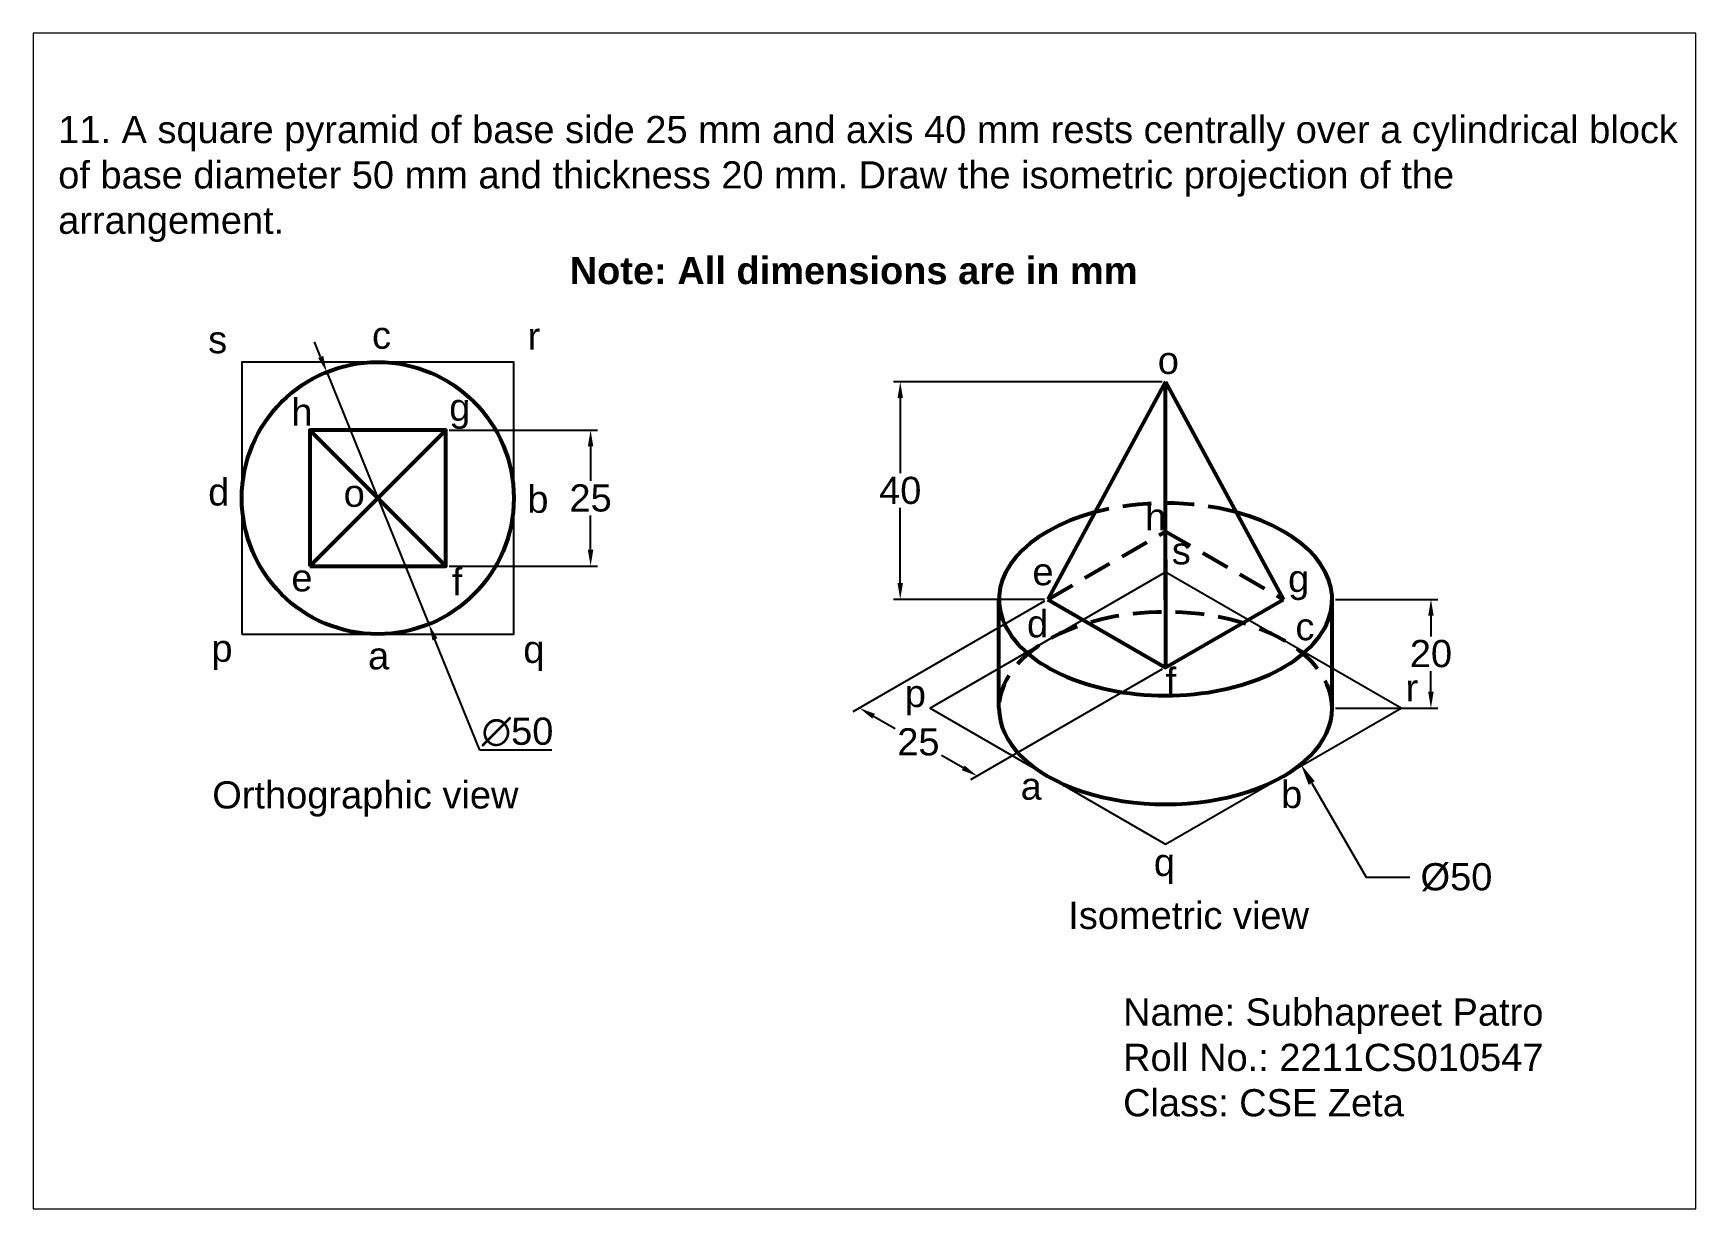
# Paper-space layout 'Layout11' of a CAD drawing. Header units: millimetres. Extents: x 30 to 267, y 21 to 189.
# The model-space entities are those that its viewports show. They can reach past a viewport. Long polylines and large blocks are cut down to what shows.
import ezdxf
from ezdxf import colors
from ezdxf.entities.mleader import LeaderData, LeaderLine
from ezdxf.math import Vec2, Vec3

# ---------------------------------------------------------------- set-up
doc = ezdxf.new("R2010")
doc.units = ezdxf.units.MM
doc.linetypes.add('HIDDEN2', pattern=[4.7625, 3.175, -1.5875])
doc.styles.get("Standard").update_dxf_attribs({"font": 'arial.ttf'})
doc.dimstyles.new('ISO-25', dxfattribs={"dimtxt": 5, "dimasz": 3, "dimexe": 1.25, "dimexo": 0.625, "dimtad": 1, "dimtih": 1, "dimtoh": 1, "dimdec": 0, "dimtxsty": 'Standard', "dimcen": 2.5, "dimadec": 0, "dimazin": 0, "dimtfac": 1, "dimtdec": 0, "dimtmove": 0, "dimatfit": 3, "dimfxl": 1, "dimarcsym": 0})

# ---------------------------------------------------------------- blocks, each defined once
blk = doc.blocks.new('*D76')
at = {"color": 0, "lineweight": -2, "transparency": 16777216}
for p, q in [((3557.58, 96.19), (3522.34, 75.85)), ((3579.23, 83.69), (3543.99, 63.35)), ((3526.19, 75.07), (3530.15, 72.78)), ((3542.65, 65.57), (3538.69, 67.85))]:
    blk.add_line(p, q, dxfattribs=at)
at = {"color": 0, "transparency": 16777216}
for points in [[(3526.44, 75.5), (3525.94, 74.63), (3523.59, 76.57)], [(3542.9, 66), (3542.4, 65.13), (3545.24, 64.07)]]:
    blk.add_solid(points, dxfattribs=at)
at = {"layer": 'Defpoints', "color": 0, "transparency": 16777216}
for p in [(3558.2, 96.55), (3579.85, 84.05), (3545.24, 64.07)]:
    blk.add_point(p, dxfattribs=at)
at = {"color": 0, "transparency": 16777216, "insert": (3534.42, 70.32), "char_height": 5, "attachment_point": 5}
blk.add_mtext('25', dxfattribs=at)
blk = doc.blocks.new('*D77')
at = {"color": 0, "lineweight": -2, "transparency": 16777216}
for p, q in [((3611.1, 96.55), (3629.88, 96.55)), ((3628.63, 93.55), (3628.63, 89.73)), ((3628.63, 79.55), (3628.63, 83.37)), ((3611.1, 76.55), (3629.88, 76.55))]:
    blk.add_line(p, q, dxfattribs=at)
at = {"color": 0, "transparency": 16777216}
for points in [[(3628.13, 93.55), (3629.13, 93.55), (3628.63, 96.55)], [(3628.13, 79.55), (3629.13, 79.55), (3628.63, 76.55)]]:
    blk.add_solid(points, dxfattribs=at)
at = {"layer": 'Defpoints', "color": 0, "transparency": 16777216}
for p in [(3610.47, 96.55), (3610.47, 76.55), (3628.63, 76.55)]:
    blk.add_point(p, dxfattribs=at)
at = {"color": 0, "transparency": 16777216, "insert": (3628.63, 86.55), "char_height": 5, "attachment_point": 5}
blk.add_mtext('20', dxfattribs=at)
blk = doc.blocks.new('*D78')
at = {"color": 0, "lineweight": -2, "transparency": 16777216}
for p, q in [((3579.23, 136.55), (3529.83, 136.55)), ((3531.08, 133.55), (3531.08, 119.73)), ((3531.08, 99.55), (3531.08, 113.37)), ((3557.58, 96.55), (3529.83, 96.55))]:
    blk.add_line(p, q, dxfattribs=at)
at = {"color": 0, "transparency": 16777216}
for points in [[(3530.58, 133.55), (3531.58, 133.55), (3531.08, 136.55)], [(3530.58, 99.55), (3531.58, 99.55), (3531.08, 96.55)]]:
    blk.add_solid(points, dxfattribs=at)
at = {"layer": 'Defpoints', "color": 0, "transparency": 16777216}
for p in [(3579.85, 136.55), (3531.08, 96.55), (3558.2, 96.55)]:
    blk.add_point(p, dxfattribs=at)
at = {"color": 0, "transparency": 16777216, "insert": (3531.08, 116.55), "char_height": 5, "attachment_point": 5}
blk.add_mtext('40', dxfattribs=at)
blk = doc.blocks.new('*D83')
at = {"color": 0, "lineweight": -2, "transparency": 16777216}
for p, q in [((3424.54, 141.11), (3423.42, 143.89)), ((3425.67, 138.33), (3444.43, 91.98)), ((3453.81, 68.83), (3445.56, 89.2)), ((3467.02, 68.83), (3453.81, 68.83))]:
    blk.add_line(p, q, dxfattribs=at)
at = {"color": 0, "transparency": 16777216}
for points in [[(3425.01, 141.3), (3424.08, 140.92), (3425.67, 138.33)], [(3446.02, 89.39), (3445.1, 89.02), (3444.43, 91.98)]]:
    blk.add_solid(points, dxfattribs=at)
at = {"layer": 'Defpoints', "color": 0, "transparency": 16777216}
for p in [(3425.67, 138.33), (3444.43, 91.98)]:
    blk.add_point(p, dxfattribs=at)
at = {"color": 0, "transparency": 16777216, "insert": (3460.73, 72.15), "char_height": 5, "attachment_point": 5}
blk.add_mtext('∅50', dxfattribs=at)
blk = doc.blocks.new('*D84')
at = {"color": 0, "lineweight": -2, "transparency": 16777216}
for p, q in [((3448.18, 127.66), (3475.41, 127.66)), ((3474.16, 124.66), (3474.16, 118.33)), ((3474.16, 105.66), (3474.16, 111.98)), ((3448.18, 102.66), (3475.41, 102.66))]:
    blk.add_line(p, q, dxfattribs=at)
at = {"color": 0, "transparency": 16777216}
for points in [[(3473.66, 124.66), (3474.66, 124.66), (3474.16, 127.66)], [(3473.66, 105.66), (3474.66, 105.66), (3474.16, 102.66)]]:
    blk.add_solid(points, dxfattribs=at)
at = {"layer": 'Defpoints', "color": 0, "transparency": 16777216}
for p in [(3447.55, 127.66), (3447.55, 102.66), (3474.16, 102.66)]:
    blk.add_point(p, dxfattribs=at)
at = {"color": 0, "transparency": 16777216, "insert": (3474.16, 115.16), "char_height": 5, "attachment_point": 5}
blk.add_mtext('25', dxfattribs=at)

msp = doc.modelspace()

# ---------------------------------------------------------------- linework, layer by layer
at = {"lineweight": 53}
for p, q in [((3579.85, 136.55), (3558.2, 96.55)), ((3579.85, 96.55), (3579.85, 136.55)), ((3579.85, 136.55), (3601.5, 96.55)), ((3447.55, 102.66), (3422.55, 127.66)), ((3422.55, 102.66), (3447.55, 127.66)), ((3579.85, 103.87), (3579.85, 84.05)), ((3549.23, 76.55), (3549.23, 96.55)), ((3610.47, 76.55), (3610.47, 96.55))]:
    msp.add_line(p, q, dxfattribs=at)
for points in [[(3410.05, 90.16), (3460.05, 90.16), (3460.05, 140.16), (3410.05, 140.16)], [(3579.85, 51.55), (3623.15, 76.55), (3579.85, 101.55), (3536.55, 76.55)]]:
    msp.add_lwpolyline(points, close=True)
msp.add_lwpolyline([(3422.55, 102.66), (3447.55, 102.66), (3447.55, 127.66), (3422.55, 127.66)], close=True, dxfattribs=at)
at = {"linetype": 'HIDDEN2', "lineweight": 53}
msp.add_lwpolyline([(3558.2, 96.55), (3579.85, 109.05), (3601.5, 96.55)], dxfattribs=at)
at = {"lineweight": 53}
msp.add_lwpolyline([(3558.2, 96.55), (3579.85, 84.05), (3601.5, 96.55)], dxfattribs=at)
msp.add_circle((3435.05, 115.16), 25, dxfattribs=at)
at = {"linetype": 'HIDDEN2', "lineweight": 53}
for centre, start_param, end_param in [((3579.85, 96.55), 4.274419, 5.150359), ((3579.85, 76.55), 3.141593, 6.283185)]:
    msp.add_ellipse(centre, major_axis=(-30.62, 0), ratio=0.57735, start_param=start_param, end_param=end_param, dxfattribs=at)
at = {"lineweight": 53}
for centre, start_param, end_param in [((3579.85, 96.55), 5.150359, 10.557604), ((3579.85, 76.55), 6.283185, 9.424778)]:
    msp.add_ellipse(centre, major_axis=(-30.62, 0), ratio=0.57735, start_param=start_param, end_param=end_param, dxfattribs=at)

# ---------------------------------------------------------------- texts
at = {"char_height": 5, "attachment_point": 1}
for s, width, insert in [('11. A square pyramid of base side 25 mm and axis 40 mm rests centrally over a cylindrical block \\Pof base diameter 50 mm and thickness 20 mm. Draw the isometric projection of the \\Parrangement.', 367.2499, (3376.3, 185.41)), ('{\\fArial|b1|i0|c0|p34;Note: All dimensions are in mm}', 120.5751, (3470.32, 159.49)), ('s', 3.5487, (3403.87, 146.79)), ('c', 11.9852, (3433.99, 147.61)), ('r', 6.2565, (3462.58, 147.43)), ('o', 5.687, (3578.42, 142.98)), ('h', 11.2947, (3419.16, 133.48)), ('g', 4.8989, (3448.18, 134.36)), ('d', 6.837, (3403.87, 118.8)), ('o', 5.687, (3428.77, 118.56)), ('b', 6.2647, (3462.54, 117.46)), ('h', 11.2947, (3576.1, 114.21)), ('s', 3.5487, (3581, 107.98)), ('e', 7.142, (3419.16, 103.01)), ('f', 4.1504, (3448.66, 102.3)), ('e', 7.142, (3555.38, 104.14)), ('g', 4.8989, (3602.38, 102.89)), ('d', 6.837, (3554.38, 94.57)), ('c', 11.9852, (3603.72, 94.03)), ('p', 7.581, (3404.46, 90.07)), ('q', 7.581, (3461.79, 89.87)), ('a', 3.2904, (3433.26, 88.68)), ('f', 4.1504, (3579.85, 83.96)), ('p', 7.581, (3531.92, 81.76)), ('r', 6.2565, (3623.96, 82.79)), ('Orthographic view', 63.0219, (3404.62, 63.11)), ('a', 3.2904, (3553.21, 64.72)), ('b', 6.2647, (3601.08, 63.2)), ('q', 7.581, (3577.7, 50.71)), ('Isometric view', 91.3954, (3561.97, 40.96)), ('Name: Subhapreet Patro\\PRoll No.: 2211CS010547\\PClass: CSE Zeta', 99.9001, (3572.04, 23.19))]:
    msp.add_mtext_dynamic_manual_height_columns(s, width=width, gutter_width=25, heights=[0], dxfattribs=dict(at, insert=insert))

# ---------------------------------------------------------------- dimensions: what is measured, and where the dimension line sits
dim = msp.add_diameter_dim_2p(p1=(3425.67, 138.33), p2=(3444.43, 91.98), dimstyle='ISO-25')
dim.commit()
dim.dimension.update_dxf_attribs({"geometry": '*D83', "text_midpoint": (3460.73, 68.83), "dimtype": 163})
dim = msp.add_linear_dim(base=(3531.08, 96.55), p1=(3579.85, 136.55), p2=(3558.2, 96.55), angle=90, dimstyle='ISO-25')
dim.commit()
dim.dimension.update_dxf_attribs({"geometry": '*D78', "text_midpoint": (3531.08, 116.55)})
for p1, p2, distance, picture, middle in [((3447.55, 127.66), (3447.55, 102.66), 26.61, '*D84', (3474.16, 115.16)), ((3558.2, 96.55), (3579.85, 84.05), -34.61, '*D76', (3534.42, 70.32)), ((3610.47, 96.55), (3610.47, 76.55), 18.16, '*D77', (3628.63, 86.55))]:
    dim = msp.add_aligned_dim(p1=p1, p2=p2, distance=distance, dimstyle='ISO-25')
    dim.commit()
    dim.dimension.update_dxf_attribs({"geometry": picture, "text_midpoint": middle})

# ---------------------------------------------------------------- leaders
ml = msp.add_multileader_mtext('Standard')
ml.set_content('%%C50', color=256)
ml.set_leader_properties()
ml.build(insert=Vec2(0, 0))
ctx = ml.context
ctx.base_point, ctx.char_height, ctx.plane_origin = Vec3(3624.72, 45.46), 5, Vec3(3604.72, 66.24)
notes = []
notes.append((ctx, [(0, (1, 1, 0), (3616.72, 45.46), (1, 0), 8, [(0, [(3604.72, 66.24)], 0, [])])]))
ctx.mtext.insert, ctx.mtext.flow_direction = Vec3(3626.72, 48.06), 5
for ctx, leaders in notes:
    for number, flags, end, landing, length, lines in leaders:
        leader = LeaderData()
        leader.index, (leader.has_last_leader_line, leader.has_dogleg_vector, leader.attachment_direction) = number, flags
        leader.last_leader_point, leader.dogleg_vector, leader.dogleg_length = Vec3(end), Vec3(landing), length
        for number, points, colour, breaks in lines:
            line = LeaderLine()
            line.index, line.vertices, line.color, line.breaks = number, Vec3.list(points), colors.encode_raw_color(colour), breaks
            leader.lines.append(line)
        ctx.leaders.append(leader)

psp = doc.layouts.new('Layout11')

# ---------------------------------------------------------------- viewports
at = {"layer": '0'}
psp.add_viewport(center=(148.5, 105), size=(237.6, 168), view_center_point=(3524.51, 92.57), view_height=216.0744, dxfattribs=at)

doc.saveas('drawing.dxf')
